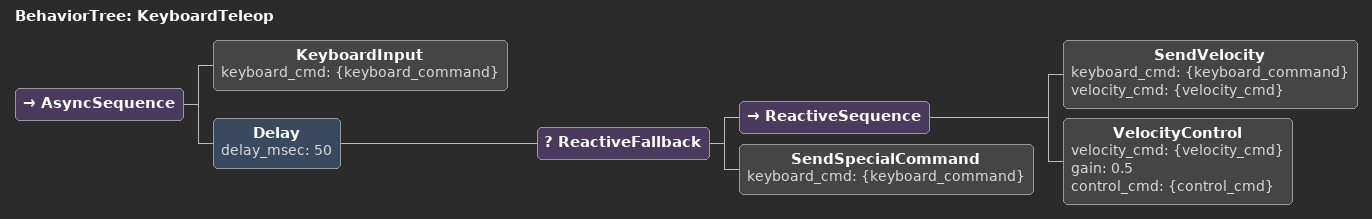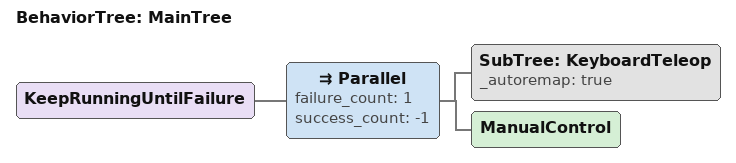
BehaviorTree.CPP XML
<?xml version="1.0" encoding="UTF-8"?>
<root BTCPP_format="4" main_tree_to_execute="MainTree">
  <BehaviorTree ID="KeyboardTeleop">
    <AsyncSequence>
      <KeyboardInput keyboard_cmd="{keyboard_command}"/>
      <Delay delay_msec="50">
        <ReactiveFallback>
          <ReactiveSequence>
            <SendVelocity keyboard_cmd="{keyboard_command}"
                          velocity_cmd="{velocity_cmd}"/>
            <VelocityControl velocity_cmd="{velocity_cmd}"
                             gain="0.5"
                             control_cmd="{control_cmd}"/>
          </ReactiveSequence>
          <SendSpecialCommand keyboard_cmd="{keyboard_command}"/>
        </ReactiveFallback>
      </Delay>
    </AsyncSequence>
  </BehaviorTree>

  <BehaviorTree ID="MainTree" >
    <KeepRunningUntilFailure>
      <Parallel failure_count="1"
                success_count="-1">
        <SubTree ID="KeyboardTeleop"
                 _autoremap="true"/>
        <ManualControl/>
      </Parallel>
    </KeepRunningUntilFailure>
  </BehaviorTree>

</root>
